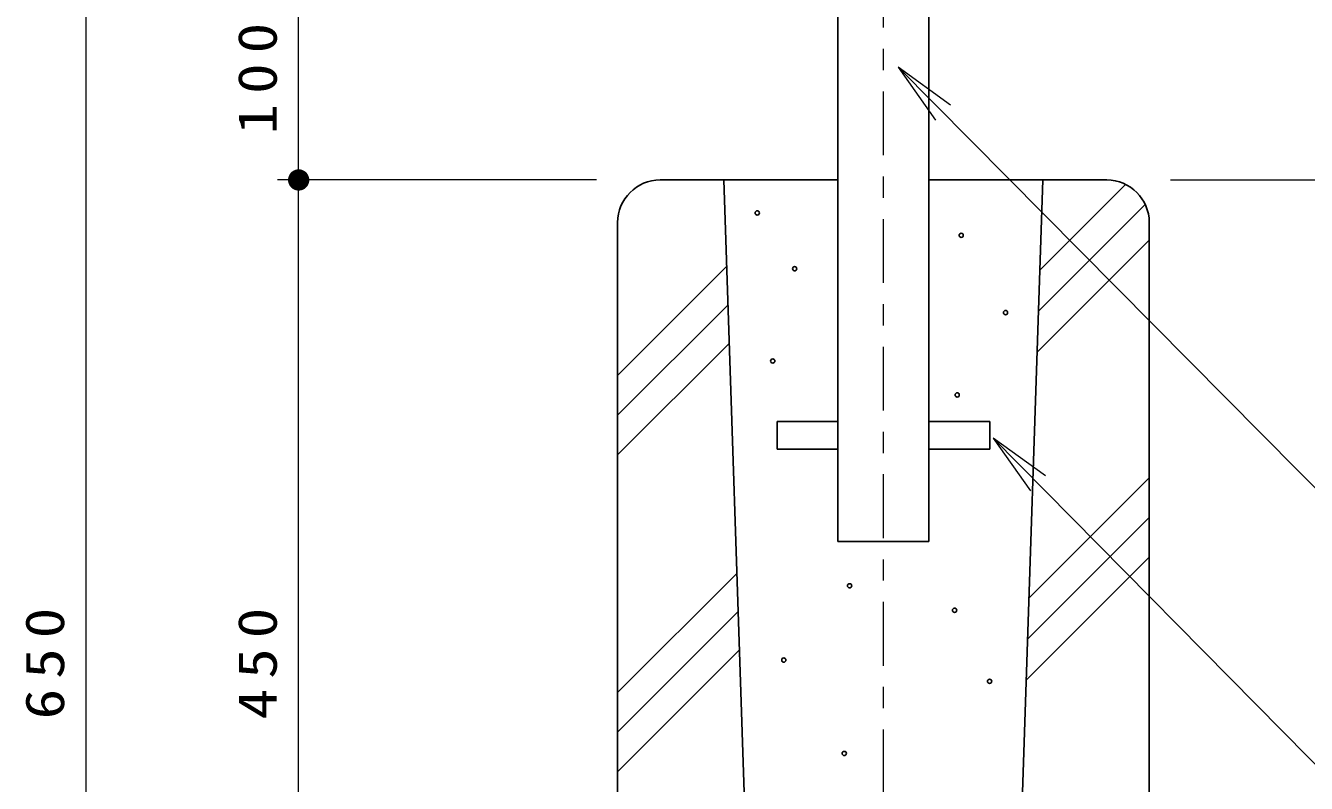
# Model space of a CAD drawing. Units: millimetres on the paper, scale 1:10. Extents: x -385 to 0, y -11 to 267.
# Drawn here: x -205.8 to -145.5, y 149.5 to 185.1 of the extents above; entities that cross this region are included whole.
import ezdxf

# ---------------------------------------------------------------- set-up
doc = ezdxf.new("R2010")
doc.units = ezdxf.units.MM
doc.linetypes.add('USER2', pattern=[6, 3, -1, 1, -1])
doc.layers.add('1_10', color=7, linetype='Continuous', lineweight=13)
doc.styles.add('ＭＳ ゴシック', font='')
doc.styles.get('ＭＳ ゴシック').set_extended_font_data('MS Gothic')

# ---------------------------------------------------------------- blocks, each defined once
blk = doc.blocks.new('open_arrow')
at = {"color": 0, "linetype": 'Continuous', "lineweight": -2}
blk.add_lwpolyline([(7.5, 1.25), (0, 0), (7.5, -1.25)], dxfattribs=at)
blk = doc.blocks.new('filled_dot')
at = {"color": 0, "linetype": 'Continuous', "lineweight": -2, "const_width": 1.25}
blk.add_lwpolyline([(-0.625, 0, 1), (0.625, 0, 1)], format="xyb", close=True, dxfattribs=at)

msp = doc.modelspace()

# ---------------------------------------------------------------- linework, layer by layer
at = {"layer": '1_10', "linetype": 'USER2'}
msp.add_line((-165.415, 119.002), (-165.415, 240.603), dxfattribs=at)
at = {"layer": '1_10', "lineweight": 25}
for p, q in [((-167.555, 160.84), (-167.555, 220.84)), ((-163.275, 160.84), (-163.275, 220.84)), ((-175.915, 177.84), (-172.915, 177.84)), ((-172.915, 177.84), (-171.412, 132.64)), ((-172.915, 177.84), (-167.555, 177.84)), ((-157.915, 177.84), (-163.275, 177.84)), ((-159.415, 132.84), (-157.915, 177.84)), ((-157.915, 177.84), (-154.915, 177.84)), ((-177.915, 132.84), (-177.915, 175.84)), ((-152.915, 132.84), (-152.915, 175.84)), ((-167.555, 166.49), (-170.415, 166.49)), ((-170.415, 166.49), (-170.415, 165.19)), ((-160.415, 166.49), (-163.275, 166.49)), ((-160.415, 166.49), (-160.415, 165.19)), ((-167.555, 165.19), (-170.415, 165.19)), ((-160.415, 165.19), (-163.275, 165.19)), ((-167.555, 160.84), (-163.275, 160.84))]:
    msp.add_line(p, q, dxfattribs=at)
at = {"layer": '1_10'}
for p, q in [((-202.915, 122.84), (-202.915, 187.84)), ((-192.915, 177.84), (-192.915, 187.84)), ((-164.72, 183.142), (-140.977, 159.177)), ((-178.915, 177.84), (-193.915, 177.84)), ((-192.915, 132.84), (-192.915, 177.84)), ((-151.915, 177.84), (-128.288, 177.84)), ((-158.057, 173.598), (-154.024, 177.63)), ((-158.121, 171.67), (-153.104, 176.687)), ((-158.185, 169.743), (-152.915, 175.013)), ((-177.915, 168.645), (-172.78, 173.78)), ((-177.915, 166.782), (-172.72, 171.977)), ((-177.915, 164.919), (-172.66, 170.173)), ((-160.252, 165.707), (-140.786, 145.982)), ((-158.571, 158.178), (-152.915, 163.833)), ((-158.635, 156.25), (-152.915, 161.97)), ((-158.699, 154.323), (-152.915, 160.107)), ((-177.915, 153.739), (-172.3, 159.354)), ((-177.915, 151.876), (-172.24, 157.551)), ((-177.915, 150.013), (-172.18, 155.747))]:
    msp.add_line(p, q, dxfattribs=at)
at = {"layer": '1_10', "lineweight": 25}
for centre in [(-171.349, 176.292), (-161.759, 175.237), (-169.59, 173.666), (-159.673, 171.603), (-170.622, 169.328), (-161.947, 167.734), (-167.007, 158.759), (-162.069, 157.611), (-170.1, 155.267), (-160.423, 154.269), (-167.257, 150.877)]:
    msp.add_circle(centre, 0.1, dxfattribs=at)
for centre, start, end in [((-175.915, 175.84), 90, 180), ((-154.915, 175.84), 0, 90)]:
    msp.add_arc(centre, 2, start, end, dxfattribs=at)

# ---------------------------------------------------------------- block references
at = {"layer": '1_10', "xscale": 0.4, "yscale": 0.4}
for name, p, rotation in [('open_arrow', (-164.72, 183.142), 314.7), ('filled_dot', (-192.915, 177.84), 90), ('filled_dot', (-192.915, 177.84), 270), ('open_arrow', (-160.252, 165.707), 314.6)]:
    msp.add_blockref(name, p, dxfattribs=dict(at, rotation=rotation))

# ---------------------------------------------------------------- texts
at = {"layer": '1_10', "char_height": 1.833, "attachment_point": 8, "rotation": 90, "style": 'ＭＳ ゴシック'}
for s, insert in [('\\T1.33;\\W1.15;100', (-193.915, 182.84)), ('\\T1.33;\\W1.15;650', (-203.915, 155.34)), ('\\T1.33;\\W1.15;450', (-193.915, 155.34))]:
    msp.add_mtext(s, dxfattribs=dict(at, insert=insert))

doc.saveas('drawing.dxf')
